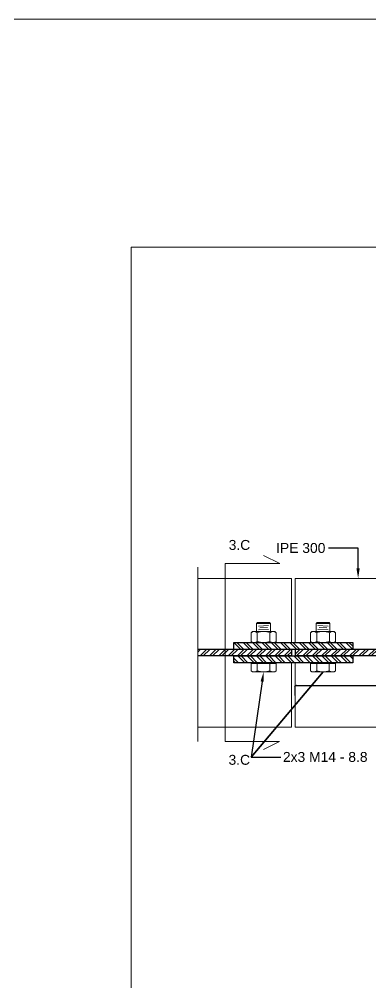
# Model space of a CAD drawing. Header units: millimetres. Extents: x 1415 to 3549, y 2194 to 4677.
# Drawn here: x 1785.198 to 1785.552, y 2313.448 to 2314.42 of the extents above; entities that cross this region are included whole.
import ezdxf
from ezdxf import colors
from ezdxf.entities.mleader import LeaderData, LeaderLine
from ezdxf.math import Vec2, Vec3

# ---------------------------------------------------------------- set-up
doc = ezdxf.new("R2010")
doc.units = ezdxf.units.MM
doc.linetypes.add('ACAD_ISO02W100', pattern=[15, 12, -3])
doc.linetypes.add('DASHDOT', pattern=[1, 0.5, -0.25, 0, -0.25])
doc.layers.get('0').update_dxf_attribs({"plot": 0})
for name, color, linetype, lineweight in [('bulloni', 170, 'Continuous', 15), ('Layer3', 7, 'Continuous', 15), ('Layer4', 7, 'Continuous', 15), ('quote', 252, 'Continuous', 5), ('sezionato particolari', 7, 'Continuous', 30), ('sezione', 18, 'ACAD_ISO02W100', 20)]:
    doc.layers.add(name, color=color, linetype=linetype, lineweight=lineweight)
doc.layers.add('retini', color=7, linetype='DASHDOT', lineweight=9, true_color=0x636466)
doc.styles.get("Standard").update_dxf_attribs({"font": 'arial.ttf'})
doc.dimstyles.new('quote acciaio', dxfattribs={"dimtxt": 0.01, "dimasz": 0.0025, "dimexe": 0, "dimexo": 0, "dimgap": 0.005, "dimtad": 2, "dimdec": 0, "dimlfac": 1000, "dimzin": 0, "dimdsep": 46, "dimtxsty": 'Standard', "dimblk": 'ARCHTICK', "dimcen": 0, "dimclre": 252, "dimadec": 0, "dimazin": 0, "dimtfac": 1, "dimtdec": 0, "dimtofl": 0, "dimtmove": 0, "dimatfit": 3, "dimfxl": 0.01, "dimfxlon": 1, "dimtolj": 1, "dimtzin": 0, "dimarcsym": 0})
pattern_1 = [(45, (0, 0), (-0.004714634464, 0.004714634464), []), (45, (0.003143, 0), (-0.004714634464, 0.004714634464), [])]

# ---------------------------------------------------------------- blocks, each defined once
blk = doc.blocks.new('testa M-14')
at = {"layer": 'bulloni'}
blk.add_line((1771.5161, 2322.78757), (1771.50871, 2322.78757), dxfattribs=at)
for points in [[(1771.50871, 2322.78384), (1771.50825, 2322.78384), (1771.50825, 2322.804)], [(1771.50825, 2322.804), (1771.50871, 2322.804)], [(1771.5161, 2322.78122), (1771.50871, 2322.78122), (1771.50871, 2322.80662), (1771.5161, 2322.80662)], [(1771.50825, 2322.80142), (1771.50825, 2322.78642)]]:
    blk.add_lwpolyline(points, dxfattribs=at)
blk.add_lwpolyline([(1771.5161, 2322.80027, -0.181346), (1771.5161, 2322.78757, -0.362691), (1771.5161, 2322.78122), (1771.51725, 2322.78274), (1771.51725, 2322.8051), (1771.5161, 2322.80662, -0.362691), (1771.5161, 2322.80027), (1771.50871, 2322.80027)], format="xyb", dxfattribs=at)
blk = doc.blocks.new('_ArchTick')
at = {"color": 0, "linetype": 'ByBlock', "const_width": 0.15}
blk.add_lwpolyline([(-0.5, -0.5), (0.5, 0.5)], dxfattribs=at)
blk = doc.blocks.new('*D756')
at = {"layer": 'Defpoints', "color": 0, "transparency": 16777216}
for p in [(1785.47613, 2313.74735), (1785.47613, 2313.73418), (1785.71838, 2313.73418)]:
    blk.add_point(p, dxfattribs=at)
at = {"layer": 'quote', "color": 252, "lineweight": -2, "transparency": 16777216}
for p, q in [((1785.47613, 2313.73735), (1785.47613, 2313.74735)), ((1785.71838, 2313.73735), (1785.71838, 2313.74735))]:
    blk.add_line(p, q, dxfattribs=at)
at = {"layer": 'quote', "color": 0, "linetype": 'Continuous', "lineweight": -2, "transparency": 16777216}
blk.add_line((1785.71838, 2313.74735), (1785.47613, 2313.74735), dxfattribs=at)
at = {"layer": 'quote', "color": 0, "lineweight": -2, "transparency": 16777216, "xscale": 0.0025, "yscale": 0.0025, "zscale": 0.0025}
for p, rotation in [((1785.47613, 2313.74735), 179.9999999998753), ((1785.71838, 2313.74735), 359.9999999998753)]:
    blk.add_blockref('_ArchTick', p, dxfattribs=dict(at, rotation=rotation))
at = {"layer": 'quote', "color": 0, "transparency": 16777216, "insert": (1785.59725, 2313.75745), "char_height": 0.01, "attachment_point": 5}
blk.add_mtext('\\A1;240', dxfattribs=at)

msp = doc.modelspace()

# ---------------------------------------------------------------- hatches: boundary and pattern name
at = {"layer": 'retini', "transparency": 33554687}
h = msp.add_hatch(dxfattribs=at)
h.set_pattern_fill('ANSI32', color=256, scale=0.0007)
h.set_pattern_definition(pattern_1)
h.paths.add_polyline_path([(1788.09432, 2313.06986), (1788.08432, 2313.06986), (1788.08432, 2313.01786), (1788.08782, 2313.01786, 0.414214), (1788.09432, 2313.02436)])
h.paths.add_polyline_path([(1788.04189, 2312.39042), (1788.12767, 2312.39042), (1788.12767, 2312.44436), (1788.04189, 2312.44436)], flags=9)
h.paths.add_polyline_path([(1785.46109, 2312.50648), (1785.73321, 2312.50648), (1785.73321, 2312.54386), (1785.46109, 2312.54386)], flags=9)
h.paths.add_polyline_path([(1786.92891, 2312.71958), (1787.02008, 2312.71958), (1787.02008, 2312.74018), (1786.92891, 2312.74018)], flags=9)
h.paths.add_polyline_path([(1787.11661, 2312.87244), (1787.11658, 2312.84647), (1787.13719, 2312.84645), (1787.13722, 2312.87242)], flags=9)
h.paths.add_polyline_path([(1786.81869, 2312.87247), (1786.8187, 2312.84651), (1786.83931, 2312.84651), (1786.8393, 2312.87248)], flags=9)
h.paths.add_polyline_path([(1787.39903, 2312.47464), (1787.39903, 2312.50063), (1787.37842, 2312.50063), (1787.37842, 2312.47464)], flags=9)
h.paths.add_polyline_path([(1786.58697, 2312.47406), (1786.58697, 2312.50005), (1786.56637, 2312.50005), (1786.56637, 2312.47406)], flags=9)
h.paths.add_polyline_path([(1785.34483, 2312.73866), (1785.3708, 2312.73866), (1785.3708, 2312.75366), (1785.34483, 2312.75366)], flags=9)
h.paths.add_polyline_path([(1785.3443, 2313.26109), (1785.37027, 2313.26109), (1785.37027, 2313.27609), (1785.3443, 2313.27609)], flags=9)
h.paths.add_polyline_path([(1785.94107, 2312.88675), (1785.94107, 2312.91274), (1785.92046, 2312.91274), (1785.92046, 2312.88675)], flags=9)
h.paths.add_polyline_path([(1785.49286, 2313.33332), (1785.58406, 2313.33332), (1785.58406, 2313.35393), (1785.49286, 2313.35393)], flags=9)
h.paths.add_polyline_path([(1786.04853, 2312.48953), (1786.2663, 2312.48953), (1786.2663, 2312.56052), (1786.04853, 2312.56052)], flags=9)
h.paths.add_polyline_path([(1786.48965, 2314.10507), (1786.75583, 2314.10507), (1786.75583, 2314.16946), (1786.48965, 2314.16946)], flags=9)
h.paths.add_polyline_path([(1785.55875, 2313.66795), (1785.58472, 2313.66795), (1785.58472, 2313.68856), (1785.55875, 2313.68856)], flags=9)
h.paths.add_polyline_path([(1785.40676, 2313.66213), (1785.4335, 2313.66209), (1785.43354, 2313.6827), (1785.4068, 2313.68274)], flags=9)
h.paths.add_polyline_path([(1785.40695, 2313.87871), (1785.43369, 2313.87871), (1785.43369, 2313.89932), (1785.40695, 2313.89932)], flags=9)
h.paths.add_polyline_path([(1785.55823, 2313.87869), (1785.5842, 2313.87869), (1785.5842, 2313.8993), (1785.55823, 2313.8993)], flags=9)
h.paths.add_polyline_path([(1787.84031, 2314.01155), (1787.93149, 2314.01155), (1787.93149, 2314.03216), (1787.84031, 2314.03216)], flags=9)
h.paths.add_polyline_path([(1787.23861, 2314.01155), (1787.33055, 2314.01155), (1787.33055, 2314.03216), (1787.23861, 2314.03216)], flags=9)
h.paths.add_polyline_path([(1786.52328, 2314.01155), (1786.61522, 2314.01155), (1786.61522, 2314.03216), (1786.52328, 2314.03216)], flags=9)
h.paths.add_polyline_path([(1785.67773, 2314.11273), (1785.76893, 2314.11273), (1785.76893, 2314.13334), (1785.67773, 2314.13334)], flags=9)
h.paths.add_polyline_path([(1785.85956, 2313.55498), (1785.85953, 2313.52825), (1785.88013, 2313.52822), (1785.88016, 2313.55496)], flags=9)
h.paths.add_polyline_path([(1785.56169, 2313.55502), (1785.5617, 2313.52828), (1785.5823, 2313.52829), (1785.58229, 2313.55503)], flags=9)
h.paths.add_polyline_path([(1786.99016, 2313.76347), (1786.99016, 2313.78945), (1786.96956, 2313.78945), (1786.96956, 2313.76347)], flags=9)
h.paths.add_polyline_path([(1786.17811, 2313.76288), (1786.17811, 2313.78887), (1786.15751, 2313.78887), (1786.15751, 2313.76288)], flags=9)
h.paths.add_polyline_path([(1786.10318, 2312.42392), (1786.20445, 2312.42392), (1786.20445, 2312.44452), (1786.10318, 2312.44452)], flags=9)
h = msp.add_hatch(dxfattribs=at)
h.set_pattern_fill('ANSI32', color=256, scale=0.0007)
h.set_pattern_definition(pattern_1)
h.paths.add_polyline_path([(1785.47613, 2313.78393), (1785.53416, 2313.78393), (1785.71838, 2313.78393), (1785.71838, 2313.77734), (1785.47613, 2313.77734)])
h.paths.add_polyline_path([(1785.3776, 2313.78393), (1785.3776, 2313.77734), (1785.47213, 2313.77734), (1785.47213, 2313.78393)])
h = msp.add_hatch(dxfattribs=at)
h.set_pattern_fill('ANSI32', color=256, scale=0.0007, angle=90)
h.set_pattern_definition([(135, (0, 0), (-0.004714634464, -0.004714634464), []), (135, (2e-19, 0.003143), (-0.004714634464, -0.004714634464), [])])
h.paths.add_polyline_path([(1785.53416, 2313.79093), (1785.53416, 2313.78393), (1785.41409, 2313.78393), (1785.41409, 2313.79093)])
h.paths.add_polyline_path([(1785.41406, 2313.77034), (1785.41406, 2313.77734), (1785.4721, 2313.77734), (1785.53413, 2313.77734), (1785.53413, 2313.77034)])

# ---------------------------------------------------------------- linework, layer by layer
at = {"layer": 'bulloni'}
for p, q in [((1785.43713, 2313.81003), (1785.43804, 2313.81095)), ((1785.43713, 2313.81003), (1785.43713, 2313.80193)), ((1785.43713, 2313.81003), (1785.45113, 2313.81003)), ((1785.43804, 2313.81095), (1785.45021, 2313.81095)), ((1785.44923, 2313.80805), (1785.43902, 2313.80748)), ((1785.44923, 2313.80412), (1785.43902, 2313.80355)), ((1785.44805, 2313.80602), (1785.4402, 2313.80558)), ((1785.45021, 2313.81095), (1785.45113, 2313.81003)), ((1785.45113, 2313.81003), (1785.45113, 2313.80193)), ((1785.49804, 2313.81095), (1785.49713, 2313.81003)), ((1785.49713, 2313.81003), (1785.49713, 2313.80193)), ((1785.51113, 2313.81003), (1785.49713, 2313.81003)), ((1785.51021, 2313.81095), (1785.49804, 2313.81095)), ((1785.49902, 2313.80805), (1785.50923, 2313.80748)), ((1785.49902, 2313.80412), (1785.50923, 2313.80355)), ((1785.5002, 2313.80602), (1785.50805, 2313.80558)), ((1785.51113, 2313.81003), (1785.51021, 2313.81095)), ((1785.51113, 2313.81003), (1785.51113, 2313.80193)), ((1785.43294, 2313.80193), (1785.43142, 2313.80077)), ((1785.43142, 2313.79208), (1785.43142, 2313.80077)), ((1785.43294, 2313.80193), (1785.45531, 2313.80193)), ((1785.43777, 2313.79208), (1785.43777, 2313.80077)), ((1785.45048, 2313.80077), (1785.45048, 2313.79208)), ((1785.45531, 2313.80193), (1785.45683, 2313.80077)), ((1785.45683, 2313.79208), (1785.45683, 2313.80077)), ((1785.49294, 2313.80193), (1785.49142, 2313.80077)), ((1785.49142, 2313.79208), (1785.49142, 2313.80077)), ((1785.51531, 2313.80193), (1785.49294, 2313.80193)), ((1785.49777, 2313.80077), (1785.49777, 2313.79208)), ((1785.51048, 2313.79208), (1785.51048, 2313.80077)), ((1785.51531, 2313.80193), (1785.51683, 2313.80077)), ((1785.51683, 2313.79208), (1785.51683, 2313.80077)), ((1785.43294, 2313.79093), (1785.43142, 2313.79208)), ((1785.45531, 2313.79093), (1785.45683, 2313.79208)), ((1785.49294, 2313.79093), (1785.49142, 2313.79208)), ((1785.51531, 2313.79093), (1785.51683, 2313.79208))]:
    msp.add_line(p, q, dxfattribs=at)
for centre, radius, start, end in [((1785.4346, 2313.79697), 0.00495, 50.12945, 129.87055), ((1785.44413, 2313.78384), 0.01809, 69.44272, 110.55728), ((1785.45365, 2313.79697), 0.00495, 50.12945, 129.87055), ((1785.4946, 2313.79697), 0.00495, 50.12945, 129.87055), ((1785.50413, 2313.78384), 0.01809, 69.44272, 110.55728), ((1785.51365, 2313.79697), 0.00495, 50.12945, 129.87055), ((1785.4346, 2313.79588), 0.00495, 230.12945, 309.87055), ((1785.44413, 2313.80901), 0.01809, 249.44272, 290.55728), ((1785.45365, 2313.79588), 0.00495, 230.12945, 309.87055), ((1785.4946, 2313.79588), 0.00495, 230.12945, 309.87055), ((1785.50413, 2313.80901), 0.01809, 249.44272, 290.55728), ((1785.51365, 2313.79588), 0.00495, 230.12945, 309.87055)]:
    msp.add_arc(centre, radius, start, end, dxfattribs=at)
at = {"layer": 'Layer3'}
for points in [[(1785.31059, 2314.18968), (1788.28059, 2314.18968), (1788.28059, 2312.20923), (1785.31059, 2312.20923)], [(1785.31059, 2314.18968), (1788.28059, 2314.18968), (1788.27892, 2313.42333), (1785.31059, 2313.42333)]]:
    msp.add_lwpolyline(points, close=True, dxfattribs=at)
at = {"layer": 'Layer4'}
msp.add_lwpolyline([(1791.9107, 2314.41963), (1781.69514, 2314.41963), (1781.69514, 2311.98149), (1791.9107, 2311.98149)], close=True, dxfattribs=at)
for points in [[(1785.3776, 2313.85563), (1785.47213, 2313.85563), (1785.47213, 2313.79093)], [(1785.71838, 2313.85563), (1785.47613, 2313.85563), (1785.47613, 2313.79093)], [(1785.47213, 2313.77034), (1785.47213, 2313.70563), (1785.3776, 2313.70563)], [(1785.47613, 2313.77034), (1785.47613, 2313.70563), (1785.71838, 2313.70563)]]:
    msp.add_lwpolyline(points, dxfattribs=at)
at = {"layer": 'sezionato particolari'}
for points in [[(1785.47213, 2313.78393), (1785.3776, 2313.78393)], [(1785.53416, 2313.78393), (1785.41409, 2313.78393), (1785.41409, 2313.79093), (1785.53416, 2313.79093), (1785.53416, 2313.78393)], [(1785.47213, 2313.78393), (1785.47213, 2313.77734)], [(1785.47613, 2313.78393), (1785.47613, 2313.77734)], [(1785.71838, 2313.78393), (1785.47613, 2313.78393)], [(1785.4721, 2313.77734), (1785.3776, 2313.77734)], [(1785.53413, 2313.77034), (1785.41406, 2313.77034), (1785.41406, 2313.77734), (1785.53413, 2313.77734), (1785.53413, 2313.77034)], [(1785.71835, 2313.77734), (1785.4761, 2313.77734)]]:
    msp.add_lwpolyline(points, dxfattribs=at)
at = {"layer": 'sezione', "ltscale": 0.2}
for points in [[(1785.44414, 2313.87861), (1785.4604, 2313.87059), (1785.40518, 2313.87059), (1785.40525, 2313.69107), (1785.46026, 2313.69109), (1785.44399, 2313.68309)], [(1785.3776, 2313.69091), (1785.3776, 2313.86687)]]:
    msp.add_lwpolyline(points, dxfattribs=at)

# ---------------------------------------------------------------- block references
at = {"layer": 'bulloni', "xscale": -1, "rotation": 89.99999999999993}
msp.add_blockref('testa M-14', (4108.23805, 4085.27859), dxfattribs=at)
at = {"layer": 'bulloni', "rotation": 270.0000000000001}
msp.add_blockref('testa M-14', (-537.2898, 4085.27859), dxfattribs=at)

# ---------------------------------------------------------------- texts
at = {"layer": 'sezione', "insert": (1785.43064, 2313.89434), "char_height": 0.01, "attachment_point": 3}
msp.add_mtext_dynamic_manual_height_columns('3.C', width=40.6484226, gutter_width=12.5, heights=[0], dxfattribs=at)
at = {"layer": 'sezione', "ltscale": 0.2, "insert": (1785.43046, 2313.66738), "char_height": 0.01, "attachment_point": 9, "rotation": 359.90968}
msp.add_mtext_dynamic_manual_height_columns('3.C', width=40.6484226, gutter_width=12.5, heights=[0.00926], dxfattribs=at)

# ---------------------------------------------------------------- dimensions: what is measured, and where the dimension line sits
at = {"layer": 'quote'}
dim = msp.add_linear_dim(base=(1785.47613, 2313.74735), p1=(1785.71838, 2313.73418), p2=(1785.47613, 2313.73418), angle=180, text='240', dimstyle='quote acciaio', dxfattribs=at)
dim.commit()
dim.dimension.update_dxf_attribs({"geometry": '*D756', "text_midpoint": (1785.59725, 2313.75745)})

# ---------------------------------------------------------------- leaders
ml = msp.add_multileader_mtext('Standard', dxfattribs=at)
ml.set_content('IPE 300', color=256)
ml.set_leader_properties()
ml.build(insert=Vec2(0, 0))
ml.multileader.update_dxf_attribs({"dogleg_length": 0.03, "arrow_head_size": 0.01})
ctx = ml.context
ctx.base_point, ctx.char_height, ctx.arrow_head_size, ctx.landing_gap_size, ctx.plane_origin = Vec3(1785.45576, 2313.88621), 0.01, 0.01, 0.003, Vec3(1785.53951, 2313.85563)
ctx.text_align_type = 2
notes = []
notes.append((ctx, [(0, (1, 1, 0), (1785.5395, 2313.88621), (-1, 0), 0.03, [(0, [(1785.53951, 2313.85563), (1785.5395, 2313.88621)], 0, [])])]))
ctx.mtext.insert, ctx.mtext.alignment, ctx.mtext.flow_direction = Vec3(1785.5065, 2313.8913), 3, 5
ml = msp.add_multileader_mtext('Standard', dxfattribs=at)
ml.set_content('2x3 M14 - 8.8', color=256)
ml.set_leader_properties()
ml.build(insert=Vec2(0, 0))
ml.multileader.update_dxf_attribs({"dogleg_length": 0.03, "arrow_head_size": 0.01})
ctx = ml.context
ctx.base_point, ctx.char_height, ctx.arrow_head_size, ctx.landing_gap_size, ctx.plane_origin = Vec3(1785.46165, 2313.67538), 0.01, 0.01, 0.003, Vec3(1785.3865, 2313.58698)
ctx.text_align_type = 2
notes.append((ctx, [(0, (1, 1, 0), (1785.43165, 2313.67538), (1, 0), 0.03, [(1, [(1785.44413, 2313.76134), (1785.43165, 2313.67538), (1785.50413, 2313.76134)], 0, [])])]))
ctx.mtext.insert, ctx.mtext.alignment, ctx.mtext.flow_direction = Vec3(1785.54905, 2313.68047), 3, 5
for ctx, leaders in notes:
    for number, flags, end, landing, length, lines in leaders:
        leader = LeaderData()
        leader.index, (leader.has_last_leader_line, leader.has_dogleg_vector, leader.attachment_direction) = number, flags
        leader.last_leader_point, leader.dogleg_vector, leader.dogleg_length = Vec3(end), Vec3(landing), length
        for number, points, colour, breaks in lines:
            line = LeaderLine()
            line.index, line.vertices, line.color, line.breaks = number, Vec3.list(points), colors.encode_raw_color(colour), breaks
            leader.lines.append(line)
        ctx.leaders.append(leader)

doc.saveas('drawing.dxf')
